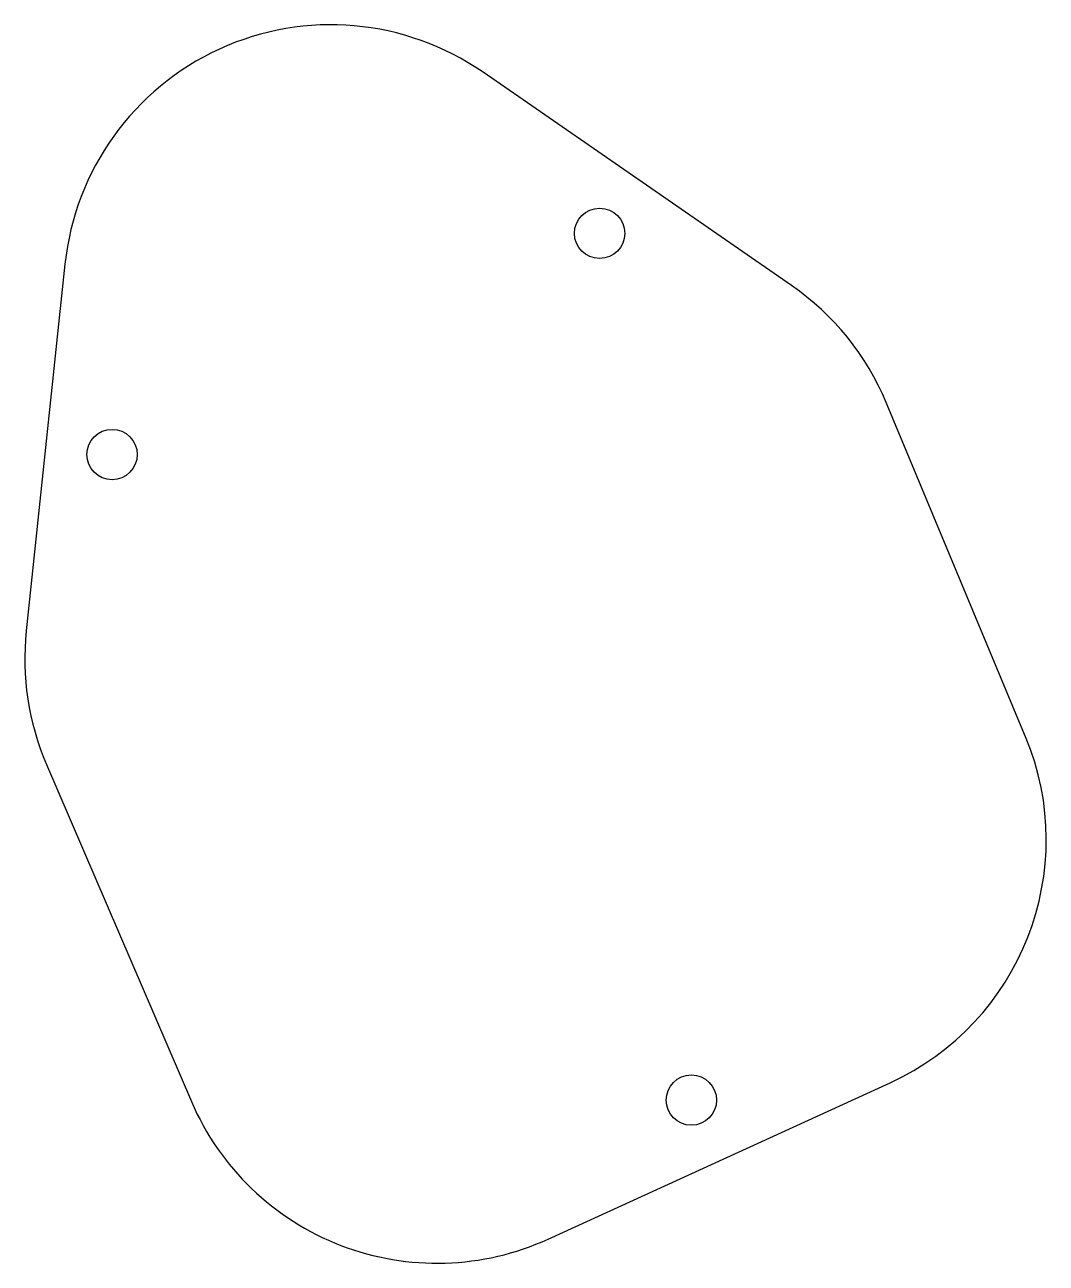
# Model space of a CAD drawing. Header units: millimetres. Extents: x 54.5 to 119.5, y 10.9 to 89.7.
import ezdxf

# ---------------------------------------------------------------- set-up
doc = ezdxf.new("R2010")
doc.units = ezdxf.units.MM
doc.layers.get('0').update_dxf_attribs({"linetype": 'CONTINUOUS'})

msp = doc.modelspace()

# ---------------------------------------------------------------- linework, layer by layer
msp.add_lwpolyline([(65.115, 21.203, 0.420972), (87.804, 12.455), (109.527, 22.389, 0.404262), (118.149, 44.388), (109.29, 65.646, 0.143696), (103.269, 73.089), (83.655, 86.654, 0.569531), (57.079, 74.455), (54.619, 51.124, 0.128433), (55.907, 42.63)], format="xyb", close=True)
for centre in [(91.067, 76.409), (60.075, 62.344), (96.898, 21.287)]:
    msp.add_circle(centre, 1.6)

doc.saveas('drawing.dxf')
